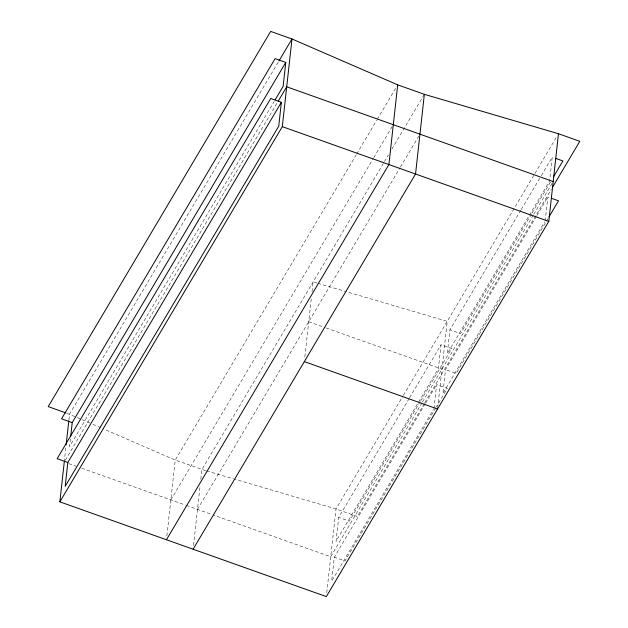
<?xml version="1.0" encoding="UTF-8"?>
<svg xmlns="http://www.w3.org/2000/svg" width="628" height="628" viewBox="0 0 628 628"><rect width="100%" height="100%" fill="white"/><g stroke="black" fill="none" stroke-linecap="round" stroke-linejoin="round"><path stroke-width="0.47" stroke-dasharray="3.14 2.35" d="M64.252 462.004L66.05 445.747M68.899 419.928L69.535 414.19L278.494 61.748M70.43 438.878L69.582 446.532L274.138 101.516M166.875 535.865L175.243 460.057L356.209 154.833M193.526 545.34L199.963 487.022M200.819 479.25L201.894 469.532L388.434 154.896M304.855 356.759L311.3 298.449M312.045 291.643L313.121 281.925L316.873 283.032M326.764 592.714L336.011 508.939L402.995 395.954M425.148 403.985L334.3 557.217L331.663 581.128L433.493 409.37M409.079 398.662L338.696 517.37L336.059 541.281L438.391 368.683L441.029 344.78L451.689 348.564L420.744 400.766M433.995 408.53L436.633 384.626L447.293 388.41L436.311 406.936M437.669 408.027L447.238 321.332L345.95 291.573M536.383 216.385L445.527 369.617L442.889 393.521L544.719 221.77M520.808 210.215L449.931 329.771L447.285 353.674L549.618 181.084L552.255 157.173L554.037 157.809M545.222 220.93L547.859 197.019L550.528 197.969M65.249 460.316L277.709 101.972M356.712 153.986L376.706 120.262M377.208 119.422L396.205 87.378M170.847 499.904L373.307 158.421M373.809 157.581L392.806 125.537M391.856 149.134L424.347 94.326M197.49 509.379L399.997 167.825M400.452 167.056L419.449 135.012M403.349 395.365L556.471 137.1M409.582 397.822L441.029 344.78M521.311 209.375L540.779 176.539M541.281 175.699L552.255 157.173M420.242 401.606L349.356 521.162L338.696 517.37M531.469 214.007L460.591 333.562L449.931 329.771M531.971 213.167L550.442 182.01M422.008 402.799L330.728 556.753L213.112 514.929M422.511 401.959L533.235 215.2M533.737 214.36L552.687 182.387M424.316 403.537L357.332 516.514L336.011 508.939L234.715 479.18M424.818 402.689L551.29 189.373M425.651 403.145L436.633 384.626M536.877 215.545L547.859 197.019M435.808 407.776L344.96 561.008L334.3 557.217M548.04 218.489L456.187 373.409L445.527 369.617M317.807 283.306L345.007 291.298M205.646 470.631L175.243 460.057L104.468 429.348M206.581 470.906L233.781 478.897M308.725 321.772L325.265 327.659M326.183 327.981L441.963 369.154M66.866 413.24L81.177 419.237M68.845 463.637L76.2 466.251M81.711 468.213L185.55 505.132M186.469 505.454L212.193 514.607M82.072 419.63L91.931 423.908M92.826 424.293L103.573 428.955"/><path stroke-width="0.94" d="M65.979 412.926L48.215 406.606L270.668 31.4L291.989 38.983L397.705 84.851L424.347 94.326L558.465 133.733L548.793 221.394L326.332 596.6L59.856 501.851L64.252 462.004M66.152 444.789L68.79 420.878M67.824 462.467L65.186 486.378L278.746 126.173L281.383 102.27L270.723 98.478L57.164 458.675L67.824 462.467L281.383 102.27M70.744 436.013L72.22 422.62L285.779 62.423L275.119 58.632L61.56 418.829L72.22 422.62M285.779 62.423L283.142 86.334L275.142 99.828M59.856 501.851L282.31 126.644L291.989 38.983L278.989 60.9M397.705 84.851L388.905 164.544L166.444 539.75M424.347 94.326L415.548 174.019L193.094 549.225M278.212 101.132L286.713 86.797L553.19 181.547M553.433 176.963L562.916 160.964L555.811 158.437M552.295 187.686L579.785 141.308L558.465 133.733M549.037 216.809L558.52 200.811L551.415 198.283M282.31 126.644L548.793 221.394M304.321 361.618L437.559 408.993"/></g></svg>
